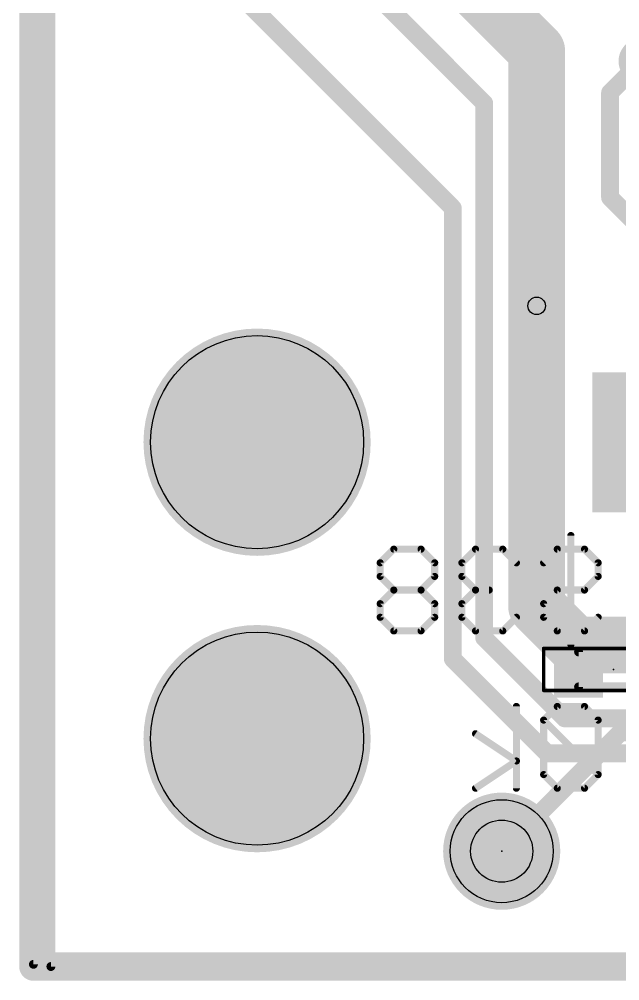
# Model space of a CAD drawing. Extents: x 61.5 to 101.4, y 9 to 89.5.
# Drawn here: x 62.2 to 70.79, y 9.05 to 22.8 of the extents above; entities that cross this region are included whole.
import ezdxf

# ---------------------------------------------------------------- set-up
doc = ezdxf.new("R2010")
doc.units = 0
for name, color, linetype in [('1', 22, 'CONTINUOUS'), ('16', 175, 'CONTINUOUS'), ('17', 82, 'CONTINUOUS'), ('18', 82, 'CONTINUOUS'), ('20', 7, 'CONTINUOUS'), ('21', 253, 'CONTINUOUS'), ('23', 7, 'CONTINUOUS'), ('24', 7, 'CONTINUOUS'), ('26', 253, 'CONTINUOUS'), ('28', 253, 'CONTINUOUS'), ('29', 253, 'CONTINUOUS'), ('30', 253, 'CONTINUOUS'), ('31', 253, 'CONTINUOUS'), ('32', 253, 'CONTINUOUS'), ('40', 175, 'CONTINUOUS'), ('44', 253, 'CONTINUOUS'), ('51', 253, 'CONTINUOUS'), ('52', 253, 'CONTINUOUS')]:
    doc.layers.add(name, color=color, linetype=linetype)

# ---------------------------------------------------------------- blocks, each defined once
blk = doc.blocks.new('ROUNDP')
at = {"const_width": 0.5}
blk.add_lwpolyline([(0, -0.25, 1), (0, 0.25, 1), (0, -0.25)], format="xyb", dxfattribs=at)
blk = doc.blocks.new('RECT')
blk.add_solid([(-0.5, -0.5), (0.5, -0.5), (-0.5, 0.5), (0.5, 0.5)])
blk = doc.blocks.new('ROUNDV')
at = {"const_width": 0.5}
blk.add_lwpolyline([(0, -0.25, 1), (0, 0.25, 1), (0, -0.25)], format="xyb", dxfattribs=at)

msp = doc.modelspace()

# ---------------------------------------------------------------- linework, layer by layer
at = {"layer": '1'}
for points, const_width in [([(67.35, 24.6), (69.6, 22.35)], 0.8128), ([(65.85, 24.6), (68.85, 21.6)], 0.254), ([(64.5, 24), (68.4, 20.1)], 0.254), ([(69.6, 18.7), (69.6, 22.35)], 0.8128), ([(68.85, 13.95), (68.85, 21.6)], 0.254), ([(68.4, 20.1), (68.4, 13.65)], 0.254), ([(69.6, 14.4), (69.6, 18.7)], 0.8128), ([(69.6, 14.4), (70.15, 13.85)], 0.8128), ([(70.15, 13.85), (72.65, 13.85)], 0.8128), ([(70, 12.8), (68.85, 13.95)], 0.254), ([(68.4, 13.65), (69.75, 12.3)], 0.254), ([(73.5, 12.8), (70, 12.8)], 0.254), ([(69.75, 12.3), (73.6, 12.3)], 0.254)]:
    msp.add_lwpolyline(points, dxfattribs=dict(at, const_width=const_width))
for points, const_width in [([(69.8032, 22.35, 1), (69.3968, 22.35)], 0.4064), ([(69.4563, 22.2063, 1), (69.7437, 22.4937)], 0.4064), ([(68.9135, 21.6, 1), (68.7865, 21.6)], 0.127), ([(68.8051, 21.5551, 1), (68.8949, 21.6449)], 0.127), ([(68.4635, 20.1, 1), (68.3365, 20.1)], 0.127), ([(68.3551, 20.0551, 1), (68.4449, 20.1449)], 0.127), ([(69.8032, 18.7, 1), (69.3968, 18.7)], 0.4064), ([(69.3968, 18.7, 1), (69.8032, 18.7)], 0.4064), ([(69.7437, 14.5437, 1), (69.4563, 14.2563)], 0.4064), ([(69.3968, 14.4, 1), (69.8032, 14.4)], 0.4064), ([(70.15, 14.0532, 1), (70.15, 13.6468)], 0.4064), ([(70.0063, 13.7063, 1), (70.2937, 13.9937)], 0.4064), ([(68.8949, 13.9949, 1), (68.8051, 13.9051)], 0.127), ([(68.7865, 13.95, 1), (68.9135, 13.95)], 0.127), ([(68.4449, 13.6949, 1), (68.3551, 13.6051)], 0.127), ([(68.3365, 13.65, 1), (68.4635, 13.65)], 0.127), ([(70, 12.8635, 1), (70, 12.7365)], 0.127), ([(69.9551, 12.7551, 1), (70.0449, 12.8449)], 0.127), ([(69.75, 12.3635, 1), (69.75, 12.2365)], 0.127), ([(69.7051, 12.2551, 1), (69.7949, 12.3449)], 0.127)]:
    msp.add_lwpolyline(points, format="xyb", dxfattribs=dict(at, const_width=const_width))
at = {"layer": '16', "const_width": 0.254}
for points in [[(71.1, 22.2), (70.65, 21.75)], [(70.65, 21.75), (70.65, 20.25)], [(70.65, 20.25), (74.85, 16.05)], [(69.6, 18.7), (69.6, 14.1)], [(69.6, 14.1), (70.2, 13.5)], [(70.8, 12.6), (69.1, 10.9)], [(71.2, 12.6), (70.8, 12.6)]]:
    msp.add_lwpolyline(points, dxfattribs=at)
at = {"layer": '16', "const_width": 0.127}
for points in [[(70.7135, 21.75, 1), (70.5865, 21.75)], [(70.6051, 21.7949, 1), (70.6949, 21.7051)], [(70.6949, 20.2949, 1), (70.6051, 20.2051)], [(70.5865, 20.25, 1), (70.7135, 20.25)], [(69.6635, 18.7, 1), (69.5365, 18.7)], [(69.6449, 14.1449, 1), (69.5551, 14.0551)], [(69.5365, 14.1, 1), (69.6635, 14.1)], [(70.1551, 13.4551, 1), (70.2449, 13.5449)], [(70.8, 12.6635, 1), (70.8, 12.5365)], [(70.8449, 12.5551, 1), (70.7551, 12.6449)], [(69.0551, 10.9449, 1), (69.1449, 10.8551)]]:
    msp.add_lwpolyline(points, format="xyb", dxfattribs=at)
at = {"layer": '20', "const_width": 0.4064}
for points in [[(62.4, 9.25), (62.4, 89.25)], [(97.4, 9.25), (62.4, 9.25)]]:
    msp.add_lwpolyline(points, dxfattribs=at)
at = {"layer": '20', "const_width": 0.2032}
for points in [[(62.4, 9.3516, 1), (62.4, 9.1484)], [(62.2984, 9.25, 1), (62.5016, 9.25)]]:
    msp.add_lwpolyline(points, format="xyb", dxfattribs=at)
at = {"layer": '20'}
for centre, radius in [((65.6, 16.75), 1.524), ((65.6, 12.51), 1.524), ((69.1, 10.9), 0.7366)]:
    msp.add_circle(centre, radius, dxfattribs=at)
at = {"layer": '21', "const_width": 0.127}
for points in [[(62.65, 9.25), (62.65, 89.25)], [(62.4, 59.282), (62.4, 9.282)], [(62.4, 9.282), (92.4, 9.282)], [(84.15, 9.25), (62.65, 9.25)]]:
    msp.add_lwpolyline(points, dxfattribs=at)
at = {"layer": '21', "const_width": 0.0635}
for points in [[(62.4, 9.3138, 1), (62.4, 9.2502)], [(62.3683, 9.282, 1), (62.4318, 9.282)], [(62.65, 9.2818, 1), (62.65, 9.2182)], [(62.6183, 9.25, 1), (62.6818, 9.25)]]:
    msp.add_lwpolyline(points, format="xyb", dxfattribs=at)
at = {"layer": '23'}
msp.add_point((69.1, 10.9), dxfattribs=at)
at = {"layer": '24'}
msp.add_point((70.7, 13.5), dxfattribs=at)
at = {"layer": '26', "const_width": 0.1016}
for points in [[(70.09, 15.4151), (70.09, 13.8559)], [(67.5563, 15.2202), (67.3614, 15.0253)], [(67.9461, 15.2202), (67.5563, 15.2202)], [(68.141, 15.0253), (67.9461, 15.2202)], [(68.7257, 15.2202), (68.5308, 15.0253)], [(69.1155, 15.2202), (68.7257, 15.2202)], [(69.3104, 15.0253), (69.1155, 15.2202)], [(69.8951, 15.2202), (69.7002, 15.0253)], [(70.2849, 15.2202), (69.8951, 15.2202)], [(70.4798, 15.0253), (70.2849, 15.2202)], [(67.3614, 15.0253), (67.3614, 14.8304)], [(68.141, 14.8304), (68.141, 15.0253)], [(68.5308, 15.0253), (68.5308, 14.8304)], [(70.4798, 14.8304), (70.4798, 15.0253)], [(67.3614, 14.8304), (67.5563, 14.6355)], [(67.9461, 14.6355), (68.141, 14.8304)], [(68.5308, 14.8304), (68.7257, 14.6355)], [(70.2849, 14.6355), (70.4798, 14.8304)], [(67.5563, 14.6355), (67.3614, 14.4406)], [(67.9461, 14.6355), (67.5563, 14.6355)], [(68.141, 14.4406), (67.9461, 14.6355)], [(68.7257, 14.6355), (68.5308, 14.4406)], [(68.7257, 14.6355), (68.9206, 14.6355)], [(69.7002, 14.4406), (69.8951, 14.6355)], [(69.8951, 14.6355), (70.2849, 14.6355)], [(67.3614, 14.4406), (67.3614, 14.2457)], [(68.141, 14.2457), (68.141, 14.4406)], [(68.5308, 14.4406), (68.5308, 14.2457)], [(69.7002, 14.2457), (69.7002, 14.4406)], [(67.3614, 14.2457), (67.5563, 14.0508)], [(67.9461, 14.0508), (68.141, 14.2457)], [(68.5308, 14.2457), (68.7257, 14.0508)], [(69.1155, 14.0508), (69.3104, 14.2457)], [(69.8951, 14.0508), (69.7002, 14.2457)], [(70.4798, 14.2457), (70.2849, 14.0508)], [(67.5563, 14.0508), (67.9461, 14.0508)], [(68.7257, 14.0508), (69.1155, 14.0508)], [(70.2849, 14.0508), (69.8951, 14.0508)]]:
    msp.add_lwpolyline(points, dxfattribs=at)
at = {"layer": '26', "const_width": 0.0508}
for points in [[(70.1154, 15.4151, 1), (70.0646, 15.4151)], [(67.5563, 15.2456, 1), (67.5563, 15.1948)], [(67.5743, 15.2022, 1), (67.5384, 15.2382)], [(67.9641, 15.2382, 1), (67.9282, 15.2022)], [(67.9461, 15.1948, 1), (67.9461, 15.2456)], [(68.7257, 15.2456, 1), (68.7257, 15.1948)], [(68.7437, 15.2022, 1), (68.7077, 15.2382)], [(69.1335, 15.2382, 1), (69.0975, 15.2022)], [(69.1155, 15.1948, 1), (69.1155, 15.2456)], [(69.8951, 15.2456, 1), (69.8951, 15.1948)], [(69.9131, 15.2022, 1), (69.8771, 15.2382)], [(70.3029, 15.2382, 1), (70.2669, 15.2022)], [(70.2849, 15.1948, 1), (70.2849, 15.2456)], [(67.3868, 15.0253, 1), (67.336, 15.0253)], [(67.3435, 15.0433, 1), (67.3794, 15.0073)], [(68.1664, 15.0253, 1), (68.1156, 15.0253)], [(68.123, 15.0073, 1), (68.159, 15.0433)], [(68.5128, 15.0433, 1), (68.5488, 15.0073)], [(68.5562, 15.0253, 1), (68.5054, 15.0253)], [(69.2924, 15.0073, 1), (69.3284, 15.0433)], [(69.6822, 15.0433, 1), (69.7182, 15.0073)], [(70.5052, 15.0253, 1), (70.4544, 15.0253)], [(70.4618, 15.0073, 1), (70.4978, 15.0433)], [(67.3794, 14.8484, 1), (67.3435, 14.8124)], [(67.336, 14.8304, 1), (67.3868, 14.8304)], [(68.1156, 14.8304, 1), (68.1664, 14.8304)], [(68.159, 14.8124, 1), (68.123, 14.8484)], [(68.5488, 14.8484, 1), (68.5128, 14.8124)], [(68.5054, 14.8304, 1), (68.5562, 14.8304)], [(70.4544, 14.8304, 1), (70.5052, 14.8304)], [(70.4978, 14.8124, 1), (70.4618, 14.8484)], [(67.5563, 14.6609, 1), (67.5563, 14.6101)], [(67.5743, 14.6175, 1), (67.5384, 14.6535)], [(67.5384, 14.6175, 1), (67.5743, 14.6535)], [(67.9641, 14.6535, 1), (67.9282, 14.6175)], [(67.9282, 14.6535, 1), (67.9641, 14.6175)], [(67.9461, 14.6101, 1), (67.9461, 14.6609)], [(68.7257, 14.6609, 1), (68.7257, 14.6101)], [(68.7437, 14.6175, 1), (68.7077, 14.6535)], [(68.7077, 14.6175, 1), (68.7437, 14.6535)], [(68.9206, 14.6101, 1), (68.9206, 14.6609)], [(69.8951, 14.6609, 1), (69.8951, 14.6101)], [(69.9131, 14.6175, 1), (69.8771, 14.6535)], [(70.2669, 14.6535, 1), (70.3029, 14.6175)], [(70.2849, 14.6101, 1), (70.2849, 14.6609)], [(67.3868, 14.4406, 1), (67.336, 14.4406)], [(67.3435, 14.4586, 1), (67.3794, 14.4226)], [(68.1664, 14.4406, 1), (68.1156, 14.4406)], [(68.123, 14.4226, 1), (68.159, 14.4586)], [(68.5128, 14.4586, 1), (68.5488, 14.4226)], [(68.5562, 14.4406, 1), (68.5054, 14.4406)], [(69.6822, 14.4586, 1), (69.7182, 14.4226)], [(69.7256, 14.4406, 1), (69.6748, 14.4406)], [(67.3794, 14.2637, 1), (67.3435, 14.2277)], [(67.336, 14.2457, 1), (67.3868, 14.2457)], [(68.1156, 14.2457, 1), (68.1664, 14.2457)], [(68.159, 14.2277, 1), (68.123, 14.2637)], [(68.5488, 14.2637, 1), (68.5128, 14.2277)], [(68.5054, 14.2457, 1), (68.5562, 14.2457)], [(69.3284, 14.2277, 1), (69.2924, 14.2637)], [(69.7182, 14.2637, 1), (69.6822, 14.2277)], [(69.6748, 14.2457, 1), (69.7256, 14.2457)], [(70.4978, 14.2277, 1), (70.4618, 14.2637)], [(67.5563, 14.0762, 1), (67.5563, 14.0254)], [(67.5384, 14.0328, 1), (67.5743, 14.0688)], [(67.9282, 14.0688, 1), (67.9641, 14.0328)], [(67.9461, 14.0254, 1), (67.9461, 14.0762)], [(68.7257, 14.0762, 1), (68.7257, 14.0254)], [(68.7077, 14.0328, 1), (68.7437, 14.0688)], [(69.0975, 14.0688, 1), (69.1335, 14.0328)], [(69.1155, 14.0254, 1), (69.1155, 14.0762)], [(69.8951, 14.0762, 1), (69.8951, 14.0254)], [(69.8771, 14.0328, 1), (69.9131, 14.0688)], [(70.2669, 14.0688, 1), (70.3029, 14.0328)], [(70.2849, 14.0254, 1), (70.2849, 14.0762)], [(70.0646, 13.8559, 1), (70.1154, 13.8559)]]:
    msp.add_lwpolyline(points, format="xyb", dxfattribs=at)
at = {"layer": '28', "const_width": 0.1016}
for points in [[(69.3104, 11.8008), (69.3104, 12.9702)], [(69.8951, 12.9702), (69.7002, 12.7753)], [(70.2849, 12.9702), (69.8951, 12.9702)], [(70.4798, 12.7753), (70.2849, 12.9702)], [(69.7002, 12.7753), (69.7002, 11.9957)], [(70.4798, 11.9957), (69.7002, 12.7753)], [(70.4798, 11.9957), (70.4798, 12.7753)], [(69.3104, 12.1906), (68.7257, 12.5804)], [(68.7257, 11.8008), (69.3104, 12.1906)], [(69.7002, 11.9957), (69.8951, 11.8008)], [(70.2849, 11.8008), (70.4798, 11.9957)], [(69.8951, 11.8008), (70.2849, 11.8008)]]:
    msp.add_lwpolyline(points, dxfattribs=at)
at = {"layer": '28', "const_width": 0.0508}
for points in [[(69.3358, 12.9702, 1), (69.285, 12.9702)], [(69.8951, 12.9956, 1), (69.8951, 12.9448)], [(69.9131, 12.9522, 1), (69.8771, 12.9882)], [(70.3029, 12.9882, 1), (70.2669, 12.9522)], [(70.2849, 12.9448, 1), (70.2849, 12.9956)], [(69.7182, 12.7933, 1), (69.6822, 12.7573)], [(69.6822, 12.7933, 1), (69.7182, 12.7573)], [(69.7256, 12.7753, 1), (69.6748, 12.7753)], [(70.5052, 12.7753, 1), (70.4544, 12.7753)], [(70.4618, 12.7573, 1), (70.4978, 12.7933)], [(68.7398, 12.6015, 1), (68.7116, 12.5593)], [(69.3245, 12.1695, 1), (69.2963, 12.2117)], [(69.2963, 12.1695, 1), (69.3245, 12.2117)], [(69.7182, 12.0137, 1), (69.6822, 11.9777)], [(69.6748, 11.9957, 1), (69.7256, 11.9957)], [(70.4544, 11.9957, 1), (70.5052, 11.9957)], [(70.4978, 11.9777, 1), (70.4618, 12.0137)], [(70.4618, 11.9777, 1), (70.4978, 12.0137)], [(68.7116, 11.8219, 1), (68.7398, 11.7797)], [(69.8951, 11.8262, 1), (69.8951, 11.7754)], [(69.8771, 11.7828, 1), (69.9131, 11.8188)], [(70.2669, 11.8188, 1), (70.3029, 11.7828)], [(70.2849, 11.7754, 1), (70.2849, 11.8262)], [(69.285, 11.8008, 1), (69.3358, 11.8008)]]:
    msp.add_lwpolyline(points, format="xyb", dxfattribs=at)
at = {"layer": '29'}
for points, const_width in [([(65.6, 15.9372, 1), (65.6, 17.5628, 1), (65.6, 15.9372)], 1.6256), ([(65.6, 11.6972, 1), (65.6, 13.3228, 1), (65.6, 11.6972)], 1.6256), ([(69.1, 10.4809, 1), (69.1, 11.3191, 1), (69.1, 10.4809)], 0.8382)]:
    msp.add_lwpolyline(points, format="xyb", dxfattribs=dict(at, const_width=const_width))
at = {"layer": '30'}
for points, const_width in [([(65.6, 15.9372, 1), (65.6, 17.5628, 1), (65.6, 15.9372)], 1.6256), ([(65.6, 11.6972, 1), (65.6, 13.3228, 1), (65.6, 11.6972)], 1.6256), ([(69.1, 10.4809, 1), (69.1, 11.3191, 1), (69.1, 10.4809)], 0.8382)]:
    msp.add_lwpolyline(points, format="xyb", dxfattribs=dict(at, const_width=const_width))
at = {"layer": '40', "const_width": 0.0508}
for points in [[(69.7, 13.2), (69.7, 13.8)], [(69.7, 13.8), (71.7, 13.8)], [(71.7, 13.2), (69.7, 13.2)]]:
    msp.add_lwpolyline(points, dxfattribs=at)
at = {"layer": '40', "const_width": 0.0254}
for points in [[(69.7127, 13.8, 1), (69.6873, 13.8)], [(69.7, 13.8127, 1), (69.7, 13.7873)], [(69.7, 13.2127, 1), (69.7, 13.1873)], [(69.6873, 13.2, 1), (69.7127, 13.2)]]:
    msp.add_lwpolyline(points, format="xyb", dxfattribs=at)
at = {"layer": '44'}
for centre, radius in [((69.6, 18.7), 0.125), ((69.1, 10.9), 0.4445)]:
    msp.add_circle(centre, radius, dxfattribs=at)
at = {"layer": '51', "const_width": 0.127}
msp.add_lwpolyline([(69.1, 10.265, 1), (69.1, 11.535, 1), (69.1, 10.265)], format="xyb", dxfattribs=at)
at = {"layer": '52', "const_width": 0.0635}
for points in [[(70.2, 13.7818, 1), (70.2, 13.7182)], [(70.2318, 13.75, 1), (70.1683, 13.75)], [(70.2, 13.2818, 1), (70.2, 13.2182)], [(70.1683, 13.25, 1), (70.2318, 13.25)]]:
    msp.add_lwpolyline(points, format="xyb", dxfattribs=at)
at = {"layer": '52', "const_width": 0.127}
for points in [[(70.2, 13.25), (70.2, 13.75)], [(70.2, 13.75), (71.2, 13.75)], [(71.2, 13.25), (70.2, 13.25)]]:
    msp.add_lwpolyline(points, dxfattribs=at)

# ---------------------------------------------------------------- block references
at = {"layer": '1', "xscale": 1.8, "yscale": 0.8, "rotation": 270}
msp.add_blockref('RECT', (70.9, 16.75), dxfattribs=at)
at = {"layer": '16', "xscale": 0.5, "yscale": 0.6, "rotation": 180}
msp.add_blockref('RECT', (70.2, 13.5), dxfattribs=at)
at = {"layer": '17', "xscale": 1.3335, "yscale": 1.3335, "rotation": 90}
msp.add_blockref('ROUNDP', (69.1, 10.9), dxfattribs=at)
msp.add_blockref('ROUNDP', (69.1, 10.9), dxfattribs=at)
at = {"layer": '18', "xscale": 0.6564, "yscale": 0.6564}
for p in [(71.1, 22.2), (71.1, 22.2), (69.6, 18.7), (69.6, 18.7)]:
    msp.add_blockref('ROUNDV', p, dxfattribs=at)
at = {"layer": '29'}
for name, p, xscale, yscale, rotation in [('RECT', (70.9, 16.75), 2.0032, 1.0032, 270), ('ROUNDP', (69.1, 10.9), 1.5367, 1.5367, 90)]:
    msp.add_blockref(name, p, dxfattribs=dict(at, xscale=xscale, yscale=yscale, rotation=rotation))
at = {"layer": '30'}
for name, p, xscale, yscale, rotation in [('RECT', (70.2, 13.5), 0.7032, 0.8032, 180), ('ROUNDP', (69.1, 10.9), 1.5367, 1.5367, 90)]:
    msp.add_blockref(name, p, dxfattribs=dict(at, xscale=xscale, yscale=yscale, rotation=rotation))
at = {"layer": '31', "xscale": 1.8, "yscale": 0.8, "rotation": 270}
msp.add_blockref('RECT', (70.9, 16.75), dxfattribs=at)
at = {"layer": '32', "xscale": 0.5, "yscale": 0.6, "rotation": 180}
msp.add_blockref('RECT', (70.2, 13.5), dxfattribs=at)

doc.saveas('drawing.dxf')
